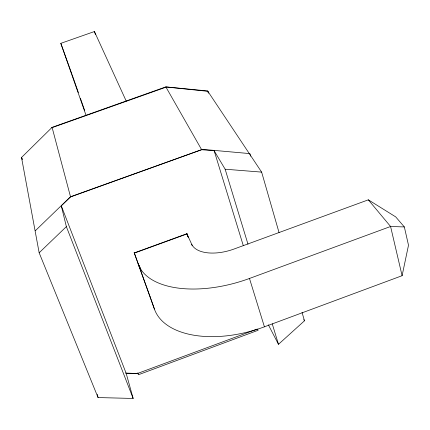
<?xml version="1.0" encoding="UTF-8"?>
<svg xmlns="http://www.w3.org/2000/svg" width="430" height="430" viewBox="0 0 430 430"><rect width="100%" height="100%" fill="white"/><g stroke="black" fill="none" stroke-linecap="round" stroke-linejoin="round"><path stroke-width="0.64" d="M134.101 252.437L154.429 309.084A90.649 50.633 -17.1 0 0 264.423 326.816L402.098 275.7L408.5 245.224L404.34 226.943L395.686 216.87L368.333 199.832L233.974 249.051A35.561 18.388 -17.2 0 1 191.694 244.267L186.674 233.297M279.065 232.625L261.639 172.113L207.62 90.961L165.835 86.887L52.084 127.366L21.511 157.493L22.252 159.363M35.378 230.695L70.396 196.822L202.508 149.35L249.889 153.607L250.631 156.176M22.242 159.261L21.5 157.391L39.157 252.781L98.051 397.562L133.155 398.459L66.365 226.631L61.302 205.852L70.552 196.918L201.649 149.715L214.161 150.763L225.143 169.21L248.002 244.251M39.157 252.781L66.365 226.631M268.358 324.8L278.479 344.312L304.467 320.812L302.059 312.449M256.979 329.154L137.455 373.503L125.474 373.068M138.1 263.837A92.692 48.047 -17.2 0 0 249.481 278.457L390.58 226.492L404.34 226.943M134.671 252.765L187.028 233.683L188.292 237.489M51.772 127.742L166.442 87.021L207.937 91.321L208.512 93.245M86.134 115.579L60.818 43.349L94.423 31.54L126.194 101.028M61.302 205.852L126.162 373.331L137.96 373.697M225.143 169.21L261.639 172.113M368.333 199.832L390.58 226.492L402.098 275.7M303.795 319.651L304.467 320.812M165.835 86.887L201.649 149.715M257.511 329.079L258.107 330.278L138.363 374.75L137.793 372.826M60.818 43.349L71.928 74.218M139.218 265.375L141.04 270.422M150.457 297.78L134.337 253.114L186.964 233.931L187.808 236.462M72.154 74.847L78.378 92.574M80.378 98.271L84.603 110.3M139.53 266.67L140.416 269.201M150.204 297.055L154.429 309.084M94.423 31.54L95.508 34.701M191.694 244.267L192.113 245.535M249.481 278.457L264.423 326.816M214.161 150.763L243.294 245.621M272.228 323.785L278.479 344.312M207.62 90.961L208.007 92.246M126.162 373.331L133.155 398.459M52.084 127.366L70.552 196.918M97.298 394.299L98.051 397.562"/></g></svg>
